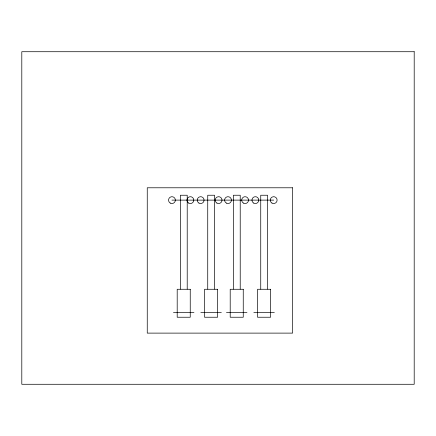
<?xml version="1.0" encoding="UTF-8"?>
<svg xmlns="http://www.w3.org/2000/svg" width="436" height="436" viewBox="0 0 436 436"><rect width="100%" height="100%" fill="white"/><g stroke="black" fill="none" stroke-linecap="round" stroke-linejoin="round"><path stroke-width="0.65" d="M171.953 200.119L273.688 200.119M173.468 312.498L193.971 312.498M200.827 312.498L221.33 312.498M226.475 312.498L246.978 312.498M253.834 312.498L274.331 312.498M267.573 289.084L267.573 195.241L260.739 195.241L260.739 289.084M240.22 289.084L240.22 195.241L233.38 195.241L233.38 289.084M214.572 289.084L214.572 195.241L207.732 195.241L207.732 289.084M187.213 289.084L187.213 195.241L180.373 195.241L180.373 289.084M414.2 51.721L21.8 51.721L21.8 384.28L414.2 384.28L414.2 51.721M292.589 187.785L147.254 187.785L147.254 333.115L292.589 333.115L292.589 187.785M190.243 289.275L177.196 289.275L177.196 317.234L190.243 317.234L190.243 289.275M217.602 289.275L204.555 289.275L204.555 317.234L217.602 317.234L217.602 289.275M243.25 289.275L230.203 289.275L230.203 317.234L243.25 317.234L243.25 289.275M270.603 289.275L257.556 289.275L257.556 317.234L270.603 317.234L270.603 289.275M188.684 203.078A3.417 3.417 0 0 0 193.813 200.119A3.417 3.417 0 0 0 188.684 197.159A3.417 3.417 0 0 0 188.684 203.078M216.894 203.078A3.417 3.417 0 0 0 222.028 200.119A3.417 3.417 0 0 0 216.894 197.159A3.417 3.417 0 0 0 216.894 203.078M271.977 203.078A3.417 3.417 0 0 0 277.111 200.119A3.417 3.417 0 0 0 271.977 197.159A3.417 3.417 0 0 0 271.977 203.078M226.3 203.078A3.417 3.417 0 0 0 231.429 200.119A3.417 3.417 0 0 0 226.3 197.159A3.417 3.417 0 0 0 226.3 203.078M243.397 203.078A3.417 3.417 0 0 0 248.525 200.119A3.417 3.417 0 0 0 243.397 197.159A3.417 3.417 0 0 0 243.397 203.078M253.659 203.078A3.417 3.417 0 0 0 258.788 200.119A3.417 3.417 0 0 0 253.659 197.159A3.417 3.417 0 0 0 253.659 203.078M170.247 203.078A3.417 3.417 0 0 0 175.376 200.119A3.417 3.417 0 0 0 170.247 197.159A3.417 3.417 0 0 0 170.247 203.078M198.941 203.078A3.417 3.417 0 0 0 204.075 200.119A3.417 3.417 0 0 0 198.941 197.159A3.417 3.417 0 0 0 198.941 203.078"/></g></svg>
